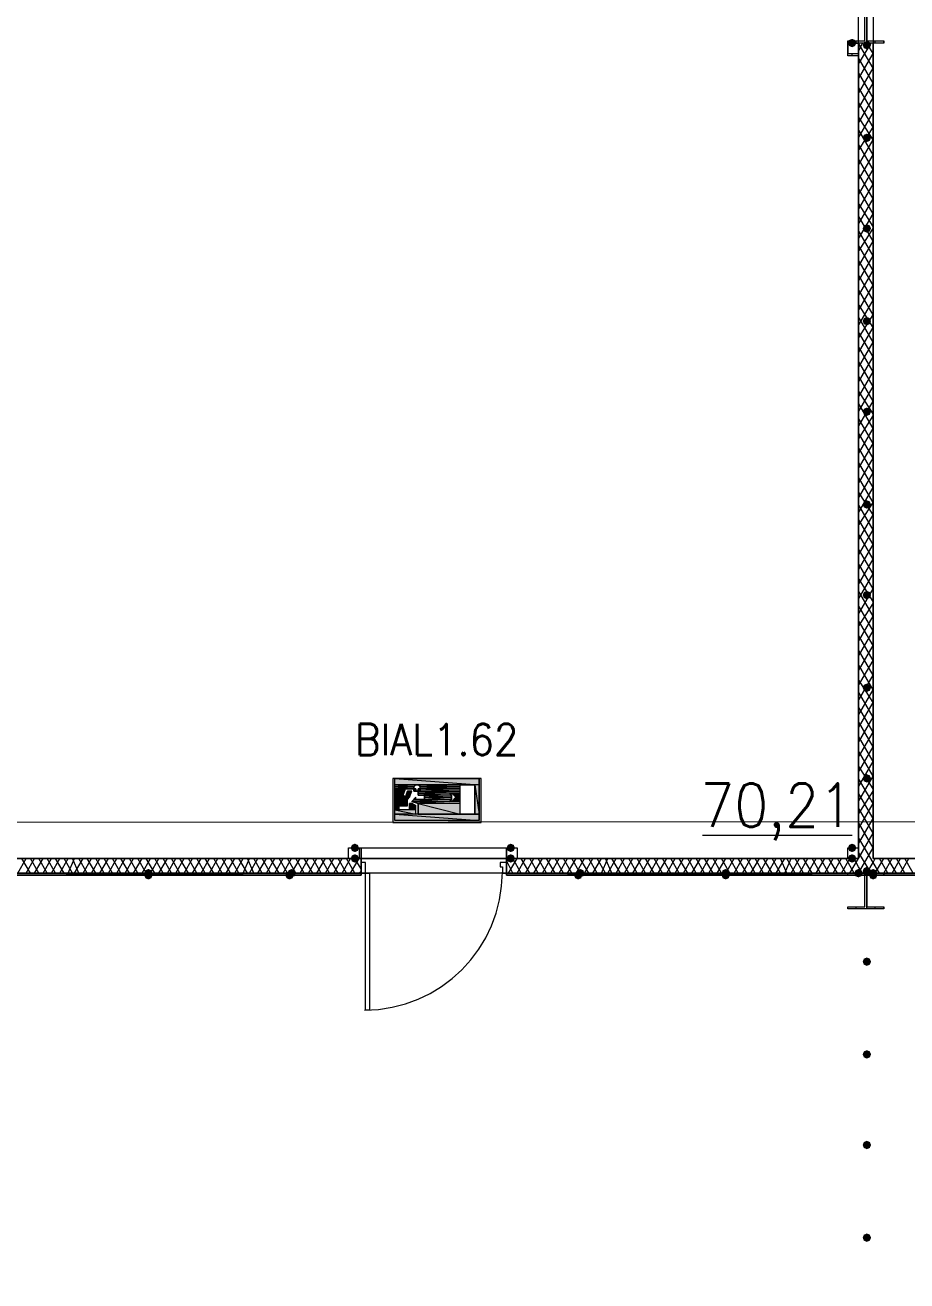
# Model space of a CAD drawing. Header units: millimetres. Extents: x 0 to 420, y 0 to 297.
# Drawn here: x 139.38 to 157.1, y 179.26 to 204.49 of the extents above; entities that cross this region are included whole.
import ezdxf

# ---------------------------------------------------------------- set-up
doc = ezdxf.new("R2010")
doc.units = ezdxf.units.MM
doc.styles.get("Standard").update_dxf_attribs({"font": 'STANDARD'})

msp = doc.modelspace()

# ---------------------------------------------------------------- hatches: boundary and pattern name
for color, points in [(7, [(156.083, 204.131333), (156.058129, 204.071537), (155.998333, 204.046667), (155.938538, 204.071537), (155.913667, 204.131333), (155.938537, 204.191129), (155.998333, 204.216), (156.058129, 204.191129)]), (7, [(156.379333, 204.089), (156.354463, 204.029204), (156.294667, 204.004333), (156.234871, 204.029204), (156.21, 204.089), (156.234871, 204.148796), (156.294667, 204.173667), (156.354462, 204.148796)]), (7, [(156.379333, 202.226333), (156.354463, 202.166537), (156.294667, 202.141667), (156.234871, 202.166537), (156.21, 202.226333), (156.234871, 202.286129), (156.294667, 202.311), (156.354462, 202.286129)]), (7, [(156.379333, 200.406), (156.354463, 200.346204), (156.294667, 200.321333), (156.234871, 200.346204), (156.21, 200.406), (156.234871, 200.465796), (156.294667, 200.490667), (156.354462, 200.465796)]), (7, [(156.379333, 198.543333), (156.354463, 198.483537), (156.294667, 198.458667), (156.234871, 198.483537), (156.21, 198.543333), (156.234871, 198.603129), (156.294667, 198.628), (156.354462, 198.603129)]), (7, [(156.379333, 196.723), (156.354463, 196.663204), (156.294667, 196.638333), (156.234871, 196.663204), (156.21, 196.723), (156.234871, 196.782796), (156.294667, 196.807667), (156.354462, 196.782796)]), (7, [(156.379333, 194.860333), (156.354463, 194.800537), (156.294667, 194.775667), (156.234871, 194.800537), (156.21, 194.860333), (156.234871, 194.920129), (156.294667, 194.945), (156.354462, 194.920129)]), (7, [(156.379333, 193.04), (156.354463, 192.980204), (156.294667, 192.955333), (156.234871, 192.980204), (156.21, 193.04), (156.234871, 193.099796), (156.294667, 193.124667), (156.354462, 193.099796)]), (7, [(156.379333, 191.177333), (156.354463, 191.117537), (156.294667, 191.092667), (156.234871, 191.117537), (156.21, 191.177333), (156.234871, 191.237129), (156.294667, 191.262), (156.354462, 191.237129)]), (7, [(156.379333, 189.357), (156.354463, 189.297204), (156.294667, 189.272333), (156.234871, 189.297204), (156.21, 189.357), (156.234871, 189.416796), (156.294667, 189.441667), (156.354462, 189.416796)]), (82, [(147.193001, 189.187666), (147.193001, 189.145333)]), (82, [(147.277668, 189.102999), (147.235334, 189.102999)]), (82, [(147.320001, 189.145333), (147.277668, 189.145333)]), (82, [(147.277668, 189.102999), (147.320001, 189.102999)]), (82, [(147.108334, 188.848999), (147.150668, 188.848999)]), (7, [(146.092333, 187.96), (146.067462, 187.900204), (146.007667, 187.875333), (145.947871, 187.900204), (145.923, 187.96), (145.947871, 188.019796), (146.007667, 188.044667), (146.067462, 188.019796)]), (7, [(149.225, 187.96), (149.200129, 187.900204), (149.140333, 187.875333), (149.080538, 187.900204), (149.055667, 187.96), (149.080537, 188.019796), (149.140333, 188.044667), (149.200129, 188.019796)]), (7, [(156.083, 187.96), (156.058129, 187.900204), (155.998333, 187.875333), (155.938538, 187.900204), (155.913667, 187.96), (155.938537, 188.019796), (155.998333, 188.044667), (156.058129, 188.019796)]), (7, [(146.092333, 187.748333), (146.067462, 187.688538), (146.007667, 187.663667), (145.947871, 187.688538), (145.923, 187.748333), (145.947871, 187.808129), (146.007667, 187.833), (146.067462, 187.808129)]), (7, [(149.225, 187.748333), (149.200129, 187.688538), (149.140333, 187.663667), (149.080538, 187.688538), (149.055667, 187.748333), (149.080537, 187.808129), (149.140333, 187.833), (149.200129, 187.808129)]), (7, [(156.083, 187.748333), (156.058129, 187.688538), (155.998333, 187.663667), (155.938538, 187.688538), (155.913667, 187.748333), (155.938537, 187.808129), (155.998333, 187.833), (156.058129, 187.808129)]), (254, [(141.943667, 187.452), (141.918796, 187.392204), (141.859, 187.367333), (141.799204, 187.392204), (141.774333, 187.452), (141.799204, 187.511796), (141.859, 187.536667), (141.918796, 187.511796)]), (254, [(141.943667, 187.409667), (141.918796, 187.349871), (141.859, 187.325), (141.799204, 187.349871), (141.774333, 187.409667), (141.799204, 187.469462), (141.859, 187.494333), (141.918796, 187.469463)]), (254, [(144.78, 187.409667), (144.755129, 187.349871), (144.695333, 187.325), (144.635538, 187.349871), (144.610667, 187.409667), (144.635537, 187.469462), (144.695333, 187.494333), (144.755129, 187.469463)]), (254, [(144.822333, 187.452), (144.797462, 187.392204), (144.737667, 187.367333), (144.677871, 187.392204), (144.653, 187.452), (144.677871, 187.511796), (144.737667, 187.536667), (144.797462, 187.511796)]), (254, [(150.579667, 187.409667), (150.554796, 187.349871), (150.495, 187.325), (150.435204, 187.349871), (150.410333, 187.409667), (150.435204, 187.469462), (150.495, 187.494333), (150.554796, 187.469463)]), (254, [(150.622, 187.452), (150.597129, 187.392204), (150.537333, 187.367333), (150.477538, 187.392204), (150.452667, 187.452), (150.477537, 187.511796), (150.537333, 187.536667), (150.597129, 187.511796)]), (254, [(153.543, 187.452), (153.518129, 187.392204), (153.458333, 187.367333), (153.398538, 187.392204), (153.373667, 187.452), (153.398537, 187.511796), (153.458333, 187.536667), (153.518129, 187.511796)]), (254, [(153.543, 187.409667), (153.518129, 187.349871), (153.458333, 187.325), (153.398538, 187.349871), (153.373667, 187.409667), (153.398537, 187.469462), (153.458333, 187.494333), (153.518129, 187.469463)]), (7, [(156.21, 187.452), (156.185129, 187.392204), (156.125333, 187.367333), (156.065538, 187.392204), (156.040667, 187.452), (156.065537, 187.511796), (156.125333, 187.536667), (156.185129, 187.511796)]), (7, [(156.379333, 187.494333), (156.354463, 187.434537), (156.294667, 187.409667), (156.234871, 187.434537), (156.21, 187.494333), (156.234871, 187.554129), (156.294667, 187.579), (156.354462, 187.554129)]), (254, [(156.506333, 187.452), (156.481462, 187.392204), (156.421667, 187.367333), (156.361871, 187.392204), (156.337, 187.452), (156.361871, 187.511796), (156.421667, 187.536667), (156.481462, 187.511796)]), (254, [(156.506333, 187.409667), (156.481462, 187.349871), (156.421667, 187.325), (156.361871, 187.349871), (156.337, 187.409667), (156.361871, 187.469462), (156.421667, 187.494333), (156.481462, 187.469463)]), (7, [(156.379333, 185.674), (156.354463, 185.614204), (156.294667, 185.589333), (156.234871, 185.614204), (156.21, 185.674), (156.234871, 185.733796), (156.294667, 185.758667), (156.354462, 185.733796)]), (7, [(156.379333, 183.811333), (156.354463, 183.751537), (156.294667, 183.726667), (156.234871, 183.751537), (156.21, 183.811333), (156.234871, 183.871129), (156.294667, 183.896), (156.354462, 183.871129)]), (7, [(156.379333, 181.991), (156.354463, 181.931204), (156.294667, 181.906333), (156.234871, 181.931204), (156.21, 181.991), (156.234871, 182.050796), (156.294667, 182.075667), (156.354462, 182.050796)]), (7, [(156.379333, 180.128333), (156.354463, 180.068537), (156.294667, 180.043667), (156.234871, 180.068537), (156.21, 180.128333), (156.234871, 180.188129), (156.294667, 180.213), (156.354462, 180.188129)])]:
    msp.add_hatch(color=color).paths.add_polyline_path(points, flags=0)
h = msp.add_hatch(color=82)
h.paths.add_polyline_path([(148.505334, 189.356999), (146.812001, 189.356999), (148.505334, 189.229999)], flags=0)
h.paths.add_polyline_path([(146.812001, 189.356999), (148.505334, 189.229999), (146.812001, 189.229999)], flags=0)
h = msp.add_hatch(color=82)
h.paths.add_polyline_path([(146.812001, 189.229999), (148.124334, 189.229999)], flags=0)
h.paths.add_polyline_path([(148.124334, 189.229999), (146.812001, 189.229999)], flags=0)
h = msp.add_hatch(color=82)
h.paths.add_polyline_path([(147.235334, 189.229999), (146.812001, 189.229999)], flags=0)
h.paths.add_polyline_path([(146.812001, 189.229999), (147.235334, 189.229999)], flags=0)
h.paths.add_polyline_path([(147.235334, 189.229999), (146.812001, 189.229999)], flags=0)
h.paths.add_polyline_path([(147.235334, 189.229999), (146.812001, 189.229999), (147.277668, 189.229999)], flags=0)
h = msp.add_hatch(color=82)
h.paths.add_polyline_path([(147.235334, 189.229999), (146.812001, 189.229999), (147.193001, 189.187666)], flags=0)
h.paths.add_polyline_path([(146.812001, 189.229999), (147.193001, 189.187666), (146.812001, 189.187666)], flags=0)
h = msp.add_hatch(color=82)
h.paths.add_polyline_path([(147.277668, 189.229999), (148.124334, 189.229999)], flags=0)
h.paths.add_polyline_path([(148.124334, 189.229999), (147.277668, 189.229999)], flags=0)
h = msp.add_hatch(color=82)
h.paths.add_polyline_path([(147.277668, 189.229999), (148.124334, 189.229999)], flags=0)
h.paths.add_polyline_path([(148.124334, 189.229999), (147.277668, 189.229999)], flags=0)
h.paths.add_polyline_path([(148.124334, 189.229999), (147.277668, 189.229999)], flags=0)
h.paths.add_polyline_path([(147.277668, 189.229999), (148.124334, 189.229999)], flags=0)
h = msp.add_hatch(color=82)
h.paths.add_polyline_path([(148.124334, 189.229999), (147.320001, 189.229999), (148.124334, 189.187666)], flags=0)
h.paths.add_polyline_path([(147.320001, 189.229999), (148.124334, 189.187666), (147.320001, 189.187666)], flags=0)
h = msp.add_hatch(color=82)
h.paths.add_polyline_path([(148.505334, 189.229999), (148.420668, 189.229999), (148.505334, 188.637333)], flags=0)
h.paths.add_polyline_path([(148.420668, 189.229999), (148.505334, 188.637333), (148.420668, 188.637333)], flags=0)
h = msp.add_hatch(color=82)
h.paths.add_polyline_path([(146.812001, 189.187666), (147.193001, 189.187666)], flags=0)
h.paths.add_polyline_path([(147.193001, 189.187666), (146.812001, 189.187666)], flags=0)
h = msp.add_hatch(color=82)
h.paths.add_polyline_path([(146.812001, 189.187666), (147.193001, 189.187666)], flags=0)
h.paths.add_polyline_path([(147.193001, 189.187666), (146.812001, 189.187666)], flags=0)
h = msp.add_hatch(color=82)
h.paths.add_polyline_path([(147.193001, 189.187666), (146.812001, 189.187666), (147.193001, 189.145333)], flags=0)
h.paths.add_polyline_path([(146.812001, 189.187666), (147.193001, 189.145333), (146.812001, 189.145333)], flags=0)
h = msp.add_hatch(color=82)
h.paths.add_polyline_path([(146.812001, 189.145333), (147.193001, 189.145333)], flags=0)
h.paths.add_polyline_path([(147.193001, 189.145333), (146.812001, 189.145333)], flags=0)
h = msp.add_hatch(color=82)
h.paths.add_polyline_path([(147.023668, 189.145333), (146.812001, 189.145333), (146.981334, 189.018333)], flags=0)
h.paths.add_polyline_path([(146.812001, 189.145333), (146.981334, 189.018333), (146.812001, 189.018333)], flags=0)
h = msp.add_hatch(color=82)
h.paths.add_polyline_path([(146.981334, 189.018333), (146.812001, 189.018333), (147.023668, 188.975999)], flags=0)
h.paths.add_polyline_path([(146.812001, 189.018333), (147.023668, 188.975999), (146.812001, 188.975999)], flags=0)
h = msp.add_hatch(color=82)
h.paths.add_polyline_path([(147.150668, 189.102999), (147.066001, 189.102999), (147.108334, 188.975999)], flags=0)
h.paths.add_polyline_path([(147.066001, 189.102999), (147.108334, 188.975999), (147.023668, 188.975999)], flags=0)
h = msp.add_hatch(color=82)
h.paths.add_polyline_path([(147.193001, 189.145333), (147.235334, 189.145333)], flags=0)
h.paths.add_polyline_path([(147.235334, 189.145333), (147.193001, 189.145333)], flags=0)
h = msp.add_hatch(color=82)
h.paths.add_polyline_path([(147.193001, 189.145333), (147.193001, 189.102999)], flags=0)
h.paths.add_polyline_path([(147.193001, 189.102999), (147.193001, 189.145333)], flags=0)
h = msp.add_hatch(color=82)
h.paths.add_polyline_path([(147.235334, 189.102999), (147.193001, 189.102999)], flags=0)
h.paths.add_polyline_path([(147.193001, 189.102999), (147.235334, 189.102999)], flags=0)
h.paths.add_polyline_path([(147.235334, 189.102999), (147.193001, 189.145333)], flags=0)
h.paths.add_polyline_path([(147.235334, 189.102999), (147.193001, 189.145333), (147.235334, 189.145333)], flags=0)
h = msp.add_hatch(color=82)
h.paths.add_polyline_path([(147.193001, 189.102999), (147.235334, 189.102999)], flags=0)
h.paths.add_polyline_path([(147.235334, 189.102999), (147.193001, 189.102999)], flags=0)
h = msp.add_hatch(color=82)
h.paths.add_polyline_path([(147.193001, 189.102999), (147.235334, 189.102999)], flags=0)
h.paths.add_polyline_path([(147.235334, 189.102999), (147.193001, 189.102999)], flags=0)
h = msp.add_hatch(color=82)
h.paths.add_polyline_path([(147.193001, 189.102999), (147.235334, 189.102999)], flags=0)
h.paths.add_polyline_path([(147.235334, 189.102999), (147.193001, 189.102999)], flags=0)
h.paths.add_polyline_path([(147.235334, 189.102999), (147.193001, 189.102999), (148.124334, 189.102999)], flags=0)
h.paths.add_polyline_path([(147.193001, 189.102999), (148.124334, 189.102999)], flags=0)
h = msp.add_hatch(color=82)
h.paths.add_polyline_path([(147.320001, 189.145333), (147.277668, 189.145333), (147.320001, 189.102999)], flags=0)
h.paths.add_polyline_path([(147.277668, 189.145333), (147.320001, 189.102999), (147.277668, 189.102999)], flags=0)
h = msp.add_hatch(color=82)
h.paths.add_polyline_path([(147.277668, 189.102999), (147.320001, 189.102999)], flags=0)
h.paths.add_polyline_path([(147.320001, 189.102999), (147.277668, 189.102999)], flags=0)
h = msp.add_hatch(color=82)
h.paths.add_polyline_path([(148.124334, 189.102999), (147.320001, 189.102999)], flags=0)
h.paths.add_polyline_path([(147.320001, 189.102999), (148.124334, 189.102999), (147.277668, 189.102999)], flags=0)
h = msp.add_hatch(color=82)
h.paths.add_polyline_path([(147.277668, 189.102999), (148.124334, 189.102999)], flags=0)
h.paths.add_polyline_path([(148.124334, 189.102999), (147.277668, 189.102999)], flags=0)
h = msp.add_hatch(color=82)
h.paths.add_polyline_path([(147.277668, 189.102999), (148.124334, 189.102999)], flags=0)
h.paths.add_polyline_path([(148.124334, 189.102999), (147.277668, 189.102999)], flags=0)
h = msp.add_hatch(color=82)
h.paths.add_polyline_path([(148.124334, 189.102999), (147.277668, 189.102999), (148.124334, 189.060666)], flags=0)
h.paths.add_polyline_path([(147.277668, 189.102999), (148.124334, 189.060666), (147.277668, 189.060666)], flags=0)
h = msp.add_hatch(color=82)
h.paths.add_polyline_path([(147.912668, 189.060666), (147.277668, 189.060666), (147.955001, 189.018333)], flags=0)
h.paths.add_polyline_path([(147.277668, 189.060666), (147.955001, 189.018333), (147.277668, 189.018333)], flags=0)
h = msp.add_hatch(color=82)
h.paths.add_polyline_path([(147.320001, 189.187666), (148.124334, 189.187666)], flags=0)
h.paths.add_polyline_path([(148.124334, 189.187666), (147.320001, 189.187666)], flags=0)
h = msp.add_hatch(color=82)
h.paths.add_polyline_path([(147.320001, 189.187666), (148.124334, 189.187666)], flags=0)
h.paths.add_polyline_path([(148.124334, 189.187666), (147.320001, 189.187666)], flags=0)
h = msp.add_hatch(color=82)
h.paths.add_polyline_path([(147.320001, 189.187666), (148.124334, 189.187666)], flags=0)
h.paths.add_polyline_path([(148.124334, 189.187666), (147.320001, 189.187666)], flags=0)
h = msp.add_hatch(color=82)
h.paths.add_polyline_path([(148.124334, 189.187666), (147.320001, 189.187666), (148.124334, 189.145333)], flags=0)
h.paths.add_polyline_path([(147.320001, 189.187666), (148.124334, 189.145333), (147.320001, 189.145333)], flags=0)
h = msp.add_hatch(color=82)
h.paths.add_polyline_path([(147.320001, 189.145333), (148.124334, 189.145333)], flags=0)
h.paths.add_polyline_path([(148.124334, 189.145333), (147.320001, 189.145333)], flags=0)
h = msp.add_hatch(color=82)
h.paths.add_polyline_path([(147.320001, 189.145333), (148.124334, 189.145333)], flags=0)
h.paths.add_polyline_path([(148.124334, 189.145333), (147.320001, 189.145333)], flags=0)
h = msp.add_hatch(color=82)
h.paths.add_polyline_path([(147.320001, 189.145333), (148.124334, 189.145333)], flags=0)
h.paths.add_polyline_path([(148.124334, 189.145333), (147.320001, 189.145333)], flags=0)
h = msp.add_hatch(color=82)
h.paths.add_polyline_path([(147.320001, 189.145333), (148.124334, 189.145333)], flags=0)
h.paths.add_polyline_path([(148.124334, 189.145333), (147.320001, 189.145333)], flags=0)
h = msp.add_hatch(color=82)
h.paths.add_polyline_path([(147.320001, 189.145333), (148.124334, 189.145333)], flags=0)
h.paths.add_polyline_path([(148.124334, 189.145333), (147.320001, 189.145333)], flags=0)
h = msp.add_hatch(color=82)
h.paths.add_polyline_path([(148.124334, 189.145333), (147.320001, 189.145333), (148.124334, 189.102999)], flags=0)
h.paths.add_polyline_path([(147.320001, 189.145333), (148.124334, 189.102999), (147.320001, 189.102999)], flags=0)
h = msp.add_hatch(color=82)
h.paths.add_polyline_path([(147.320001, 189.102999), (148.124334, 189.102999)], flags=0)
h.paths.add_polyline_path([(148.124334, 189.102999), (147.320001, 189.102999)], flags=0)
h = msp.add_hatch(color=82)
h.paths.add_polyline_path([(147.955001, 189.018333), (147.404668, 189.018333), (147.955001, 188.975999)], flags=0)
h.paths.add_polyline_path([(147.404668, 189.018333), (147.955001, 188.975999), (147.404668, 188.975999)], flags=0)
h = msp.add_hatch(color=82)
h.paths.add_polyline_path([(148.124334, 189.060666), (147.955001, 189.060666), (148.124334, 188.975999)], flags=0)
h.paths.add_polyline_path([(147.955001, 189.060666), (148.124334, 188.975999), (148.039668, 188.975999)], flags=0)
h = msp.add_hatch(color=82)
h.paths.add_polyline_path([(147.108334, 188.975999), (146.812001, 188.975999), (147.066001, 188.933666)], flags=0)
h.paths.add_polyline_path([(146.812001, 188.975999), (147.066001, 188.933666), (146.812001, 188.933666)], flags=0)
h = msp.add_hatch(color=82)
h.paths.add_polyline_path([(147.066001, 188.933666), (146.812001, 188.933666), (147.066001, 188.806666)], flags=0)
h.paths.add_polyline_path([(146.812001, 188.933666), (147.066001, 188.806666), (146.812001, 188.806666)], flags=0)
h = msp.add_hatch(color=82)
h.paths.add_polyline_path([(146.896668, 188.806666), (146.812001, 188.806666), (146.896668, 188.721999)], flags=0)
h.paths.add_polyline_path([(146.812001, 188.806666), (146.896668, 188.721999), (146.812001, 188.721999)], flags=0)
h = msp.add_hatch(color=82)
h.paths.add_polyline_path([(147.150668, 188.848999), (147.108334, 188.848999), (147.235334, 188.806666)], flags=0)
h.paths.add_polyline_path([(147.108334, 188.848999), (147.235334, 188.806666), (147.108334, 188.806666)], flags=0)
h = msp.add_hatch(color=82)
h.paths.add_polyline_path([(147.235334, 188.806666), (147.108334, 188.806666), (147.235334, 188.721999)], flags=0)
h.paths.add_polyline_path([(147.108334, 188.806666), (147.235334, 188.721999), (147.108334, 188.721999)], flags=0)
h = msp.add_hatch(color=82)
h.paths.add_polyline_path([(147.955001, 188.933666), (147.193001, 188.933666), (147.912668, 188.891333)], flags=0)
h.paths.add_polyline_path([(147.193001, 188.933666), (147.912668, 188.891333), (147.150668, 188.891333)], flags=0)
h = msp.add_hatch(color=82)
h.paths.add_polyline_path([(148.124334, 188.891333), (147.150668, 188.891333), (148.124334, 188.848999)], flags=0)
h.paths.add_polyline_path([(147.150668, 188.891333), (148.124334, 188.848999), (147.277668, 188.848999)], flags=0)
h = msp.add_hatch(color=82)
h.paths.add_polyline_path([(148.124334, 188.848999), (147.277668, 188.848999), (148.124334, 188.637333)], flags=0)
h.paths.add_polyline_path([(147.277668, 188.848999), (148.124334, 188.637333), (147.277668, 188.637333)], flags=0)
h = msp.add_hatch(color=82)
h.paths.add_polyline_path([(147.404668, 188.975999), (147.447001, 188.975999)], flags=0)
h.paths.add_polyline_path([(147.447001, 188.975999), (147.404668, 188.975999)], flags=0)
h = msp.add_hatch(color=82)
h.paths.add_polyline_path([(147.955001, 188.975999), (147.404668, 188.975999), (147.955001, 188.933666)], flags=0)
h.paths.add_polyline_path([(147.404668, 188.975999), (147.955001, 188.933666), (147.404668, 188.933666)], flags=0)
h = msp.add_hatch(color=82)
h.paths.add_polyline_path([(148.124334, 188.975999), (148.039668, 188.975999), (148.124334, 188.891333)], flags=0)
h.paths.add_polyline_path([(148.039668, 188.975999), (148.124334, 188.891333), (147.955001, 188.891333)], flags=0)
h = msp.add_hatch(color=82)
h.paths.add_polyline_path([(147.235334, 188.721999), (146.812001, 188.721999), (147.235334, 188.637333)], flags=0)
h.paths.add_polyline_path([(146.812001, 188.721999), (147.235334, 188.637333), (146.812001, 188.637333)], flags=0)
h = msp.add_hatch(color=82)
h.paths.add_polyline_path([(148.505334, 188.637333), (146.812001, 188.637333), (148.505334, 188.510333)], flags=0)
h.paths.add_polyline_path([(146.812001, 188.637333), (148.505334, 188.510333), (146.812001, 188.510333)], flags=0)
h = msp.add_hatch(color=82)
h.paths.add_polyline_path([(147.277668, 188.637333), (148.505334, 188.637333)], flags=0)
h.paths.add_polyline_path([(148.505334, 188.637333), (147.277668, 188.637333)], flags=0)
h = msp.add_hatch(color=7)
h.paths.add_polyline_path([(146.134667, 187.452), (139.022667, 187.452), (146.134667, 187.409667)], flags=0)
h.paths.add_polyline_path([(139.022667, 187.452), (146.134667, 187.409667), (139.022667, 187.409667)], flags=0)
h = msp.add_hatch(color=7)
h.paths.add_polyline_path([(156.421667, 187.452), (149.055667, 187.452), (156.421667, 187.409667)], flags=0)
h.paths.add_polyline_path([(149.055667, 187.452), (156.421667, 187.409667), (149.055667, 187.409667)], flags=0)
h = msp.add_hatch(color=7)
h.paths.add_polyline_path([(163.491333, 187.452), (156.421667, 187.452), (163.491333, 187.409667)], flags=0)
h.paths.add_polyline_path([(156.421667, 187.452), (163.491333, 187.409667), (156.421667, 187.409667)], flags=0)

# ---------------------------------------------------------------- linework, layer by layer
at = {"color": 43, "lineweight": 0}
for points in [[(156.125333, 187.748333), (156.125333, 222.25), (139.022667, 222.25), (139.022667, 187.748333)], [(156.421667, 222.25), (156.421667, 187.748333), (173.524333, 187.748333), (173.524333, 222.25)]]:
    msp.add_lwpolyline(points, close=True, dxfattribs=at)
at = {"color": 7, "lineweight": 0}
for points in [[(156.633333, 204.131333), (155.913667, 204.131333), (155.913667, 204.173667), (156.252333, 204.173667), (156.252333, 204.808667), (155.913667, 204.808667), (155.913667, 204.851), (156.633333, 204.851), (156.633333, 204.808667), (156.294667, 204.808667), (156.294667, 204.173667), (156.633333, 204.173667)], [(156.125333, 203.877333), (155.913667, 203.877333), (155.913667, 204.131333), (156.125333, 204.131333)], [(156.125333, 203.919667), (156.125333, 204.131333), (155.913667, 204.131333), (155.913667, 203.919667)], [(145.880667, 187.96), (146.092333, 187.96), (146.092333, 187.748333), (145.880667, 187.748333), (145.880667, 187.96), (146.134667, 187.96), (146.134667, 187.748333), (145.880667, 187.748333)], [(149.055667, 187.96), (149.267333, 187.96), (149.267333, 187.748333), (149.055667, 187.748333), (149.055667, 187.96), (149.267333, 187.96), (149.267333, 187.748333), (149.055667, 187.748333)], [(156.125333, 187.748333), (155.913667, 187.748333), (155.913667, 187.96), (156.125333, 187.96), (156.125333, 187.748333), (155.913667, 187.748333), (155.913667, 187.96), (156.125333, 187.96)], [(146.134667, 187.663667), (146.134667, 187.452), (146.219333, 187.452), (146.219333, 187.579), (146.219333, 187.663667)], [(148.928667, 187.663667), (148.928667, 187.579), (148.971, 187.579), (148.971, 187.452), (149.055667, 187.452), (149.055667, 187.663667)], [(146.134667, 187.452), (139.022667, 187.452), (146.134667, 187.409667)], [(139.022667, 187.452), (146.134667, 187.409667), (139.022667, 187.409667)], [(146.134667, 187.452), (146.134667, 187.409667), (139.022667, 187.409667), (139.022667, 187.452), (146.134667, 187.452), (139.022667, 187.452), (139.022667, 187.409667), (146.134667, 187.409667)], [(146.219333, 184.700333), (146.219333, 187.452), (146.304, 187.452), (146.304, 184.700333)], [(156.421667, 187.452), (149.055667, 187.452), (156.421667, 187.409667)], [(149.055667, 187.452), (156.421667, 187.409667), (149.055667, 187.409667)], [(149.055667, 187.409667), (156.421667, 187.409667), (156.421667, 187.452), (149.055667, 187.452)], [(149.055667, 187.409667), (156.421667, 187.409667), (156.421667, 187.452), (149.055667, 187.452)], [(156.633333, 186.732333), (155.913667, 186.732333), (155.913667, 186.774667), (156.252333, 186.774667), (156.252333, 187.409667), (155.913667, 187.409667), (155.913667, 187.452), (156.633333, 187.452), (156.633333, 187.409667), (156.294667, 187.409667), (156.294667, 186.774667), (156.633333, 186.774667)], [(163.491333, 187.452), (156.421667, 187.452), (163.491333, 187.409667)], [(156.421667, 187.452), (163.491333, 187.409667), (156.421667, 187.409667)], [(163.491333, 187.452), (163.491333, 187.409667), (156.421667, 187.409667), (156.421667, 187.452), (163.491333, 187.452), (156.421667, 187.452), (156.421667, 187.409667), (163.491333, 187.409667)]]:
    msp.add_lwpolyline(points, close=True, dxfattribs=at)
for points in [[(156.294667, 204.131333), (156.294667, 204.851)], [(155.913667, 204.131333), (155.913667, 204.173667)], [(156.083, 204.131333), (156.083, 204.173667)], [(156.125333, 203.962), (156.21, 204.131333)], [(156.125333, 203.708), (156.379333, 204.131333)], [(156.421667, 203.623333), (156.125333, 204.131333)], [(156.421667, 187.748333), (156.421667, 204.131333), (156.125333, 204.131333), (156.125333, 187.748333)], [(156.421667, 203.919667), (156.294667, 204.131333)], [(156.464, 204.131333), (156.464, 204.173667)], [(156.633333, 204.131333), (156.633333, 204.173667)], [(155.998333, 203.877333), (155.998333, 203.919667)], [(156.125333, 203.411667), (156.421667, 203.919667)], [(156.421667, 203.327), (156.125333, 203.835)], [(156.125333, 203.115333), (156.421667, 203.623333)], [(156.421667, 203.030667), (156.125333, 203.538667)], [(156.125333, 202.819), (156.421667, 203.327)], [(156.421667, 202.734333), (156.125333, 203.242333)], [(156.125333, 202.522667), (156.421667, 203.030667)], [(156.421667, 202.438), (156.125333, 202.946)], [(156.125333, 202.226333), (156.421667, 202.734333)], [(156.421667, 202.184), (156.125333, 202.649667)], [(156.125333, 201.972333), (156.421667, 202.438)], [(156.421667, 201.887667), (156.125333, 202.395667)], [(156.125333, 201.676), (156.421667, 202.184)], [(156.421667, 201.591333), (156.125333, 202.099333)], [(156.125333, 201.379667), (156.421667, 201.887667)], [(156.421667, 201.295), (156.125333, 201.803)], [(156.125333, 201.083333), (156.421667, 201.591333)], [(156.421667, 200.998667), (156.125333, 201.506667)], [(156.125333, 200.787), (156.421667, 201.295)], [(156.421667, 200.702333), (156.125333, 201.210333)], [(156.125333, 200.490667), (156.421667, 200.998667)], [(156.421667, 200.448333), (156.125333, 200.914)], [(156.125333, 200.194333), (156.421667, 200.702333)], [(156.421667, 200.152), (156.125333, 200.66)], [(156.125333, 199.940333), (156.421667, 200.406)], [(156.421667, 199.855667), (156.125333, 200.363667)], [(156.125333, 199.644), (156.421667, 200.152)], [(156.421667, 199.559333), (156.125333, 200.067333)], [(156.125333, 199.347667), (156.421667, 199.855667)], [(156.421667, 199.263), (156.125333, 199.771)], [(156.125333, 199.051333), (156.421667, 199.559333)], [(156.421667, 198.966667), (156.125333, 199.474667)], [(156.125333, 198.755), (156.421667, 199.263)], [(156.421667, 198.670333), (156.125333, 199.178333)], [(156.125333, 198.458667), (156.421667, 198.966667)], [(156.421667, 198.416333), (156.125333, 198.882)], [(156.125333, 198.204667), (156.421667, 198.670333)], [(156.421667, 198.12), (156.125333, 198.628)], [(156.125333, 197.908333), (156.421667, 198.416333)], [(156.421667, 197.823667), (156.125333, 198.331667)], [(156.125333, 197.612), (156.421667, 198.12)], [(156.421667, 197.527333), (156.125333, 198.035333)], [(156.125333, 197.315667), (156.421667, 197.823667)], [(156.421667, 197.231), (156.125333, 197.739)], [(156.125333, 197.019333), (156.421667, 197.527333)], [(156.421667, 196.934667), (156.125333, 197.442667)], [(156.125333, 196.723), (156.421667, 197.231)], [(156.421667, 196.680667), (156.125333, 197.146333)], [(156.125333, 196.426667), (156.421667, 196.934667)], [(156.421667, 196.384333), (156.125333, 196.892333)], [(156.125333, 196.172667), (156.421667, 196.638333)], [(156.421667, 196.088), (156.125333, 196.596)], [(156.125333, 195.876333), (156.421667, 196.384333)], [(156.421667, 195.791667), (156.125333, 196.299667)], [(156.125333, 195.58), (156.421667, 196.088)], [(156.421667, 195.495333), (156.125333, 196.003333)], [(156.125333, 195.283667), (156.421667, 195.791667)], [(156.421667, 195.199), (156.125333, 195.707)], [(156.125333, 194.987333), (156.421667, 195.495333)], [(156.421667, 194.902667), (156.125333, 195.410667)], [(156.125333, 194.691), (156.421667, 195.199)], [(156.421667, 194.648667), (156.125333, 195.114333)], [(156.125333, 194.437), (156.421667, 194.902667)], [(156.421667, 194.352333), (156.125333, 194.860333)], [(156.125333, 194.140667), (156.421667, 194.648667)], [(156.421667, 194.056), (156.125333, 194.564)], [(156.125333, 193.844333), (156.421667, 194.352333)], [(156.421667, 193.759667), (156.125333, 194.267667)], [(156.125333, 193.548), (156.421667, 194.056)], [(156.421667, 193.463333), (156.125333, 193.971333)], [(156.125333, 193.251667), (156.421667, 193.759667)], [(156.421667, 193.167), (156.125333, 193.675)], [(156.125333, 192.955333), (156.421667, 193.463333)], [(156.421667, 192.913), (156.125333, 193.378667)], [(156.125333, 192.659), (156.421667, 193.167)], [(156.421667, 192.616667), (156.125333, 193.124667)], [(156.125333, 192.405), (156.421667, 192.870667)], [(156.421667, 192.320333), (156.125333, 192.828333)], [(156.125333, 192.108667), (156.421667, 192.616667)], [(156.421667, 192.024), (156.125333, 192.532)], [(156.125333, 191.812333), (156.421667, 192.320333)], [(156.421667, 191.727667), (156.125333, 192.235667)], [(156.125333, 191.516), (156.421667, 192.024)], [(156.421667, 191.431333), (156.125333, 191.939333)], [(156.125333, 191.219667), (156.421667, 191.727667)], [(156.421667, 191.135), (156.125333, 191.643)], [(156.125333, 190.923333), (156.421667, 191.431333)], [(156.421667, 190.881), (156.125333, 191.346667)], [(156.125333, 190.627), (156.421667, 191.135)], [(156.421667, 190.584667), (156.125333, 191.092667)], [(156.125333, 190.373), (156.421667, 190.881)], [(156.421667, 190.288333), (156.125333, 190.796333)], [(156.125333, 190.076667), (156.421667, 190.584667)], [(156.421667, 189.992), (156.125333, 190.5)], [(156.125333, 189.780333), (156.421667, 190.288333)], [(156.421667, 189.695667), (156.125333, 190.203667)], [(156.125333, 189.484), (156.421667, 189.992)], [(156.421667, 189.399333), (156.125333, 189.907333)], [(156.125333, 189.187667), (156.421667, 189.695667)], [(156.421667, 189.145333), (156.125333, 189.611)], [(156.125333, 188.891333), (156.421667, 189.399333)], [(156.421667, 188.849), (156.125333, 189.357)], [(156.125333, 188.637333), (156.421667, 189.103)], [(156.421667, 188.552667), (156.125333, 189.060667)], [(156.125333, 188.341), (156.421667, 188.849)], [(156.421667, 188.256333), (156.125333, 188.764333)], [(156.125333, 188.044667), (156.421667, 188.552667)], [(156.421667, 187.96), (156.125333, 188.468)], [(156.125333, 187.748333), (156.421667, 188.256333)], [(152.992667, 188.214), (155.998333, 188.214)], [(156.421667, 187.663667), (156.125333, 188.171667)], [(146.134667, 187.748333), (139.022667, 187.748333)], [(139.234333, 187.452), (139.403667, 187.748333)], [(139.488333, 187.452), (139.319, 187.748333)], [(139.403667, 187.452), (139.573, 187.748333)], [(139.657667, 187.452), (139.488333, 187.748333)], [(139.573, 187.452), (139.742333, 187.748333)], [(139.827, 187.452), (139.657667, 187.748333)], [(139.742333, 187.452), (139.911667, 187.748333)], [(139.996333, 187.452), (139.827, 187.748333)], [(139.911667, 187.452), (140.081, 187.748333)], [(140.165667, 187.452), (139.996333, 187.748333)], [(140.081, 187.452), (140.250333, 187.748333)], [(140.335, 187.452), (140.165667, 187.748333)], [(140.250333, 187.452), (140.377333, 187.748333)], [(140.462, 187.452), (140.335, 187.748333)], [(140.377333, 187.452), (140.546667, 187.748333)], [(140.631333, 187.452), (140.462, 187.748333)], [(140.546667, 187.452), (140.716, 187.748333)], [(140.800667, 187.452), (140.631333, 187.748333)], [(140.716, 187.452), (140.885333, 187.748333)], [(140.97, 187.452), (140.800667, 187.748333)], [(140.885333, 187.452), (141.054667, 187.748333)], [(141.139333, 187.452), (140.97, 187.748333)], [(141.054667, 187.452), (141.224, 187.748333)], [(141.308667, 187.452), (141.139333, 187.748333)], [(141.224, 187.452), (141.393333, 187.748333)], [(141.478, 187.452), (141.308667, 187.748333)], [(141.393333, 187.452), (141.562667, 187.748333)], [(141.647333, 187.452), (141.478, 187.748333)], [(141.562667, 187.452), (141.732, 187.748333)], [(141.816667, 187.452), (141.647333, 187.748333)], [(141.732, 187.452), (141.901333, 187.748333)], [(141.986, 187.452), (141.816667, 187.748333)], [(141.901333, 187.452), (142.070667, 187.748333)], [(142.155333, 187.452), (141.986, 187.748333)], [(142.070667, 187.452), (142.24, 187.748333)], [(142.324667, 187.452), (142.155333, 187.748333)], [(142.24, 187.452), (142.409333, 187.748333)], [(142.494, 187.452), (142.324667, 187.748333)], [(142.409333, 187.452), (142.578667, 187.748333)], [(142.663333, 187.452), (142.494, 187.748333)], [(142.578667, 187.452), (142.748, 187.748333)], [(142.832667, 187.452), (142.663333, 187.748333)], [(142.748, 187.452), (142.917333, 187.748333)], [(143.002, 187.452), (142.832667, 187.748333)], [(142.917333, 187.452), (143.086667, 187.748333)], [(143.171333, 187.452), (143.002, 187.748333)], [(143.086667, 187.452), (143.256, 187.748333)], [(143.340667, 187.452), (143.171333, 187.748333)], [(143.256, 187.452), (143.425333, 187.748333)], [(143.51, 187.452), (143.340667, 187.748333)], [(143.425333, 187.452), (143.594667, 187.748333)], [(143.679333, 187.452), (143.51, 187.748333)], [(143.594667, 187.452), (143.764, 187.748333)], [(143.848667, 187.452), (143.679333, 187.748333)], [(143.764, 187.452), (143.891, 187.748333)], [(143.975667, 187.452), (143.848667, 187.748333)], [(143.891, 187.452), (144.060333, 187.748333)], [(144.145, 187.452), (143.975667, 187.748333)], [(144.060333, 187.452), (144.229667, 187.748333)], [(144.314333, 187.452), (144.145, 187.748333)], [(144.229667, 187.452), (144.399, 187.748333)], [(144.483667, 187.452), (144.314333, 187.748333)], [(144.399, 187.452), (144.568333, 187.748333)], [(144.653, 187.452), (144.483667, 187.748333)], [(144.568333, 187.452), (144.737667, 187.748333)], [(144.822333, 187.452), (144.653, 187.748333)], [(144.737667, 187.452), (144.907, 187.748333)], [(144.991667, 187.452), (144.822333, 187.748333)], [(144.907, 187.452), (145.076333, 187.748333)], [(145.161, 187.452), (144.991667, 187.748333)], [(145.076333, 187.452), (145.245667, 187.748333)], [(145.330333, 187.452), (145.161, 187.748333)], [(145.245667, 187.452), (145.415, 187.748333)], [(145.499667, 187.452), (145.330333, 187.748333)], [(145.415, 187.452), (145.584333, 187.748333)], [(145.669, 187.452), (145.499667, 187.748333)], [(145.584333, 187.452), (145.753667, 187.748333)], [(145.838333, 187.452), (145.669, 187.748333)], [(145.753667, 187.452), (145.923, 187.748333)], [(146.007667, 187.452), (145.838333, 187.748333)], [(145.923, 187.452), (146.092333, 187.748333)], [(146.134667, 187.536667), (146.007667, 187.748333)], [(146.134667, 187.875333), (146.134667, 187.96), (147.574, 187.96)], [(147.574, 187.748333), (146.134667, 187.748333), (146.134667, 187.875333)], [(146.134667, 187.452), (146.134667, 187.663667), (146.134667, 187.748333)], [(146.134667, 187.748333), (146.134667, 187.663667), (146.134667, 187.452), (146.134667, 187.663667)], [(147.574, 187.96), (149.055667, 187.96), (149.055667, 187.875333)], [(149.055667, 187.875333), (149.055667, 187.748333), (147.574, 187.748333)], [(149.055667, 187.663667), (149.098, 187.748333)], [(149.055667, 187.452), (149.055667, 187.663667), (149.055667, 187.748333)], [(149.055667, 187.748333), (149.055667, 187.663667), (149.055667, 187.452), (149.055667, 187.663667)], [(156.125333, 187.748333), (149.055667, 187.748333)], [(149.098, 187.452), (149.267333, 187.748333)], [(149.352, 187.452), (149.182667, 187.748333)], [(149.267333, 187.452), (149.436667, 187.748333)], [(149.521333, 187.452), (149.352, 187.748333)], [(149.436667, 187.452), (149.606, 187.748333)], [(149.690667, 187.452), (149.521333, 187.748333)], [(149.606, 187.452), (149.775333, 187.748333)], [(149.86, 187.452), (149.690667, 187.748333)], [(149.775333, 187.452), (149.944667, 187.748333)], [(150.029333, 187.452), (149.86, 187.748333)], [(149.944667, 187.452), (150.114, 187.748333)], [(150.198667, 187.452), (150.029333, 187.748333)], [(150.114, 187.452), (150.283333, 187.748333)], [(150.368, 187.452), (150.198667, 187.748333)], [(150.283333, 187.452), (150.452667, 187.748333)], [(150.537333, 187.452), (150.368, 187.748333)], [(150.452667, 187.452), (150.622, 187.748333)], [(150.706667, 187.452), (150.537333, 187.748333)], [(150.622, 187.452), (150.791333, 187.748333)], [(150.876, 187.452), (150.706667, 187.748333)], [(150.791333, 187.452), (150.960667, 187.748333)], [(151.045333, 187.452), (150.876, 187.748333)], [(150.960667, 187.452), (151.087667, 187.748333)], [(151.172333, 187.452), (151.045333, 187.748333)], [(151.087667, 187.452), (151.257, 187.748333)], [(151.341667, 187.452), (151.172333, 187.748333)], [(151.257, 187.452), (151.426333, 187.748333)], [(151.511, 187.452), (151.341667, 187.748333)], [(151.426333, 187.452), (151.595667, 187.748333)], [(151.680333, 187.452), (151.511, 187.748333)], [(151.595667, 187.452), (151.765, 187.748333)], [(151.849667, 187.452), (151.680333, 187.748333)], [(151.765, 187.452), (151.934333, 187.748333)], [(152.019, 187.452), (151.849667, 187.748333)], [(151.934333, 187.452), (152.103667, 187.748333)], [(152.188333, 187.452), (152.019, 187.748333)], [(152.103667, 187.452), (152.273, 187.748333)], [(152.357667, 187.452), (152.188333, 187.748333)], [(152.273, 187.452), (152.442333, 187.748333)], [(152.527, 187.452), (152.357667, 187.748333)], [(152.442333, 187.452), (152.611667, 187.748333)], [(152.696333, 187.452), (152.527, 187.748333)], [(152.611667, 187.452), (152.781, 187.748333)], [(152.865667, 187.452), (152.696333, 187.748333)], [(152.781, 187.452), (152.950333, 187.748333)], [(153.035, 187.452), (152.865667, 187.748333)], [(152.950333, 187.452), (153.119667, 187.748333)], [(153.204333, 187.452), (153.035, 187.748333)], [(153.119667, 187.452), (153.289, 187.748333)], [(153.373667, 187.452), (153.204333, 187.748333)], [(153.289, 187.452), (153.458333, 187.748333)], [(153.543, 187.452), (153.373667, 187.748333)], [(153.458333, 187.452), (153.627667, 187.748333)], [(153.712333, 187.452), (153.543, 187.748333)], [(153.627667, 187.452), (153.797, 187.748333)], [(153.881667, 187.452), (153.712333, 187.748333)], [(153.797, 187.452), (153.966333, 187.748333)], [(154.051, 187.452), (153.881667, 187.748333)], [(153.966333, 187.452), (154.135667, 187.748333)], [(154.220333, 187.452), (154.051, 187.748333)], [(154.135667, 187.452), (154.305, 187.748333)], [(154.389667, 187.452), (154.220333, 187.748333)], [(154.305, 187.452), (154.474333, 187.748333)], [(154.559, 187.452), (154.389667, 187.748333)], [(154.474333, 187.452), (154.643667, 187.748333)], [(154.686, 187.452), (154.559, 187.748333)], [(154.643667, 187.452), (154.770667, 187.748333)], [(154.855333, 187.452), (154.686, 187.748333)], [(154.770667, 187.452), (154.94, 187.748333)], [(155.024667, 187.452), (154.855333, 187.748333)], [(154.94, 187.452), (155.109333, 187.748333)], [(155.194, 187.452), (155.024667, 187.748333)], [(155.109333, 187.452), (155.278667, 187.748333)], [(155.363333, 187.452), (155.194, 187.748333)], [(155.278667, 187.452), (155.448, 187.748333)], [(155.532667, 187.452), (155.363333, 187.748333)], [(155.448, 187.452), (155.617333, 187.748333)], [(155.702, 187.452), (155.532667, 187.748333)], [(155.617333, 187.452), (155.786667, 187.748333)], [(155.871333, 187.452), (155.702, 187.748333)], [(155.786667, 187.452), (155.956, 187.748333)], [(156.040667, 187.452), (155.871333, 187.748333)], [(155.956, 187.452), (156.125333, 187.748333)], [(156.125333, 187.579), (156.040667, 187.748333)], [(156.125333, 187.452), (156.421667, 187.96)], [(156.379333, 187.452), (156.125333, 187.875333)], [(156.421667, 187.663667), (156.464, 187.748333)], [(163.491333, 187.748333), (156.421667, 187.748333)], [(156.464, 187.452), (156.633333, 187.748333)], [(156.718, 187.452), (156.548667, 187.748333)], [(156.633333, 187.452), (156.802667, 187.748333)], [(156.887333, 187.452), (156.718, 187.748333)], [(156.802667, 187.452), (156.972, 187.748333)], [(157.056667, 187.452), (156.887333, 187.748333)], [(156.972, 187.452), (157.141333, 187.748333)], [(157.226, 187.452), (157.056667, 187.748333)], [(146.092333, 187.452), (146.134667, 187.494333)], [(146.198167, 184.700333), (146.481675, 184.714649), (146.756994, 184.756667), (147.022728, 184.824993), (147.277485, 184.918234), (147.51987, 185.034996), (147.748491, 185.173886), (147.961952, 185.333509), (148.158861, 185.512472), (148.337824, 185.709381), (148.497448, 185.922843), (148.636337, 186.151463), (148.753099, 186.393849), (148.84634, 186.648605), (148.914666, 186.91434), (148.956684, 187.189658), (148.971, 187.473167)], [(149.182667, 187.452), (149.055667, 187.706)], [(156.21, 187.452), (156.125333, 187.579)], [(156.294667, 187.452), (156.421667, 187.663667)], [(156.548667, 187.452), (156.421667, 187.663667)], [(146.134667, 187.452), (139.022667, 187.452), (146.134667, 187.452), (139.022667, 187.409667)], [(139.022667, 187.452), (146.134667, 187.452)], [(156.421667, 187.409667), (149.055667, 187.409667), (156.421667, 187.452), (149.055667, 187.452)], [(149.055667, 187.452), (156.125333, 187.452)], [(155.913667, 187.409667), (155.913667, 187.452)], [(156.083, 187.409667), (156.083, 187.452)], [(156.125333, 187.452), (156.421667, 187.452)], [(156.294667, 186.732333), (156.294667, 187.452)], [(163.491333, 187.452), (156.421667, 187.452), (163.491333, 187.452), (156.421667, 187.409667)], [(156.421667, 187.452), (163.491333, 187.452)], [(156.464, 187.409667), (156.464, 187.452)], [(156.633333, 187.409667), (156.633333, 187.452)], [(155.913667, 186.732333), (155.913667, 186.774667)], [(156.083, 186.732333), (156.083, 186.774667)], [(156.464, 186.732333), (156.464, 186.774667)], [(156.633333, 186.732333), (156.633333, 186.774667)]]:
    msp.add_lwpolyline(points, dxfattribs=at)
at = {"color": 92, "lineweight": 0}
msp.add_lwpolyline([(148.547668, 189.356999), (146.769668, 189.356999), (146.769668, 188.467999), (148.547668, 188.467999)], close=True, dxfattribs=at)
at = {"color": 82, "lineweight": 0}
for points in [[(148.505334, 189.356999), (146.812001, 189.356999), (148.505334, 189.229999)], [(146.812001, 189.356999), (148.505334, 189.229999), (146.812001, 189.229999)], [(146.812001, 189.356999), (148.505334, 189.356999), (148.505334, 188.510333), (146.812001, 188.510333)], [(146.812001, 189.229999), (148.124334, 189.229999)], [(148.124334, 189.229999), (146.812001, 189.229999)], [(147.235334, 189.229999), (146.812001, 189.229999)], [(146.812001, 189.229999), (147.235334, 189.229999)], [(147.235334, 189.229999), (146.812001, 189.229999)], [(147.235334, 189.229999), (146.812001, 189.229999), (147.277668, 189.229999)], [(146.812001, 189.229999), (147.235334, 189.229999)], [(147.235334, 189.229999), (146.812001, 189.229999)], [(147.235334, 189.229999), (146.812001, 189.229999)], [(146.812001, 189.229999), (147.235334, 189.229999)], [(147.235334, 189.229999), (146.812001, 189.229999)], [(147.235334, 189.229999), (146.812001, 189.229999)], [(146.812001, 189.229999), (147.235334, 189.229999)], [(147.235334, 189.229999), (146.812001, 189.229999)], [(147.235334, 189.229999), (146.812001, 189.229999), (147.193001, 189.187666)], [(146.812001, 189.229999), (147.193001, 189.187666), (146.812001, 189.187666)], [(147.277668, 189.229999), (148.124334, 189.229999)], [(148.124334, 189.229999), (147.277668, 189.229999)], [(147.277668, 189.229999), (148.124334, 189.229999)], [(148.124334, 189.229999), (147.277668, 189.229999)], [(148.124334, 189.229999), (147.277668, 189.229999)], [(147.277668, 189.229999), (148.124334, 189.229999)], [(147.320001, 189.229999), (147.277668, 189.229999), (147.320001, 189.187666)], [(147.277668, 189.229999), (147.320001, 189.187666)], [(147.320001, 189.229999), (147.277668, 189.229999)], [(147.320001, 189.229999), (147.277668, 189.229999)], [(148.124334, 189.229999), (147.320001, 189.229999), (148.124334, 189.187666)], [(147.320001, 189.229999), (148.124334, 189.187666), (147.320001, 189.187666)], [(148.124334, 189.229999), (148.420668, 189.229999), (148.420668, 188.637333), (148.124334, 188.637333)], [(148.505334, 189.229999), (148.420668, 189.229999), (148.505334, 188.637333)], [(148.420668, 189.229999), (148.505334, 188.637333), (148.420668, 188.637333)], [(146.812001, 189.187666), (147.193001, 189.187666)], [(147.193001, 189.187666), (146.812001, 189.187666)], [(146.812001, 189.187666), (147.193001, 189.187666)], [(147.193001, 189.187666), (146.812001, 189.187666)], [(147.193001, 189.187666), (146.812001, 189.187666)], [(146.812001, 189.187666), (147.193001, 189.187666)], [(147.193001, 189.187666), (146.812001, 189.187666)], [(147.193001, 189.187666), (146.812001, 189.187666)], [(146.812001, 189.187666), (147.193001, 189.187666)], [(147.193001, 189.187666), (146.812001, 189.187666)], [(147.193001, 189.187666), (146.812001, 189.187666), (147.193001, 189.145333)], [(146.812001, 189.187666), (147.193001, 189.145333), (146.812001, 189.145333)], [(146.812001, 189.145333), (147.193001, 189.145333)], [(147.193001, 189.145333), (146.812001, 189.145333)], [(147.023668, 189.145333), (146.812001, 189.145333), (146.981334, 189.018333)], [(146.812001, 189.145333), (146.981334, 189.018333), (146.812001, 189.018333)], [(146.981334, 189.018333), (146.812001, 189.018333), (147.023668, 188.975999)], [(146.812001, 189.018333), (147.023668, 188.975999), (146.812001, 188.975999)], [(146.896668, 188.806666), (147.066001, 188.806666), (147.066001, 188.933666), (147.150668, 189.102999), (147.066001, 189.102999), (147.023668, 188.975999), (146.981334, 189.018333), (147.023668, 189.145333), (147.193001, 189.145333), (147.193001, 189.102999), (147.235334, 189.102999), (147.277668, 189.102999), (147.277668, 189.018333), (147.404668, 189.018333), (147.404668, 188.933666), (147.235334, 188.933666), (147.235334, 188.975999), (147.150668, 188.891333), (147.277668, 188.848999), (147.277668, 188.637333), (147.235334, 188.637333), (147.235334, 188.806666), (147.108334, 188.848999), (147.108334, 188.721999), (146.896668, 188.721999)], [(147.066001, 189.102999), (147.108334, 188.975999), (147.023668, 188.975999)], [(147.150668, 189.102999), (147.066001, 189.102999), (147.108334, 188.975999)], [(147.193001, 189.187666), (147.193001, 189.145333)], [(147.193001, 189.145333), (147.193001, 189.187666)], [(147.193001, 189.145333), (147.235334, 189.145333)], [(147.235334, 189.145333), (147.193001, 189.145333)], [(147.193001, 189.145333), (147.193001, 189.102999)], [(147.193001, 189.102999), (147.193001, 189.145333)], [(147.235334, 189.102999), (147.193001, 189.145333)], [(147.235334, 189.102999), (147.193001, 189.145333), (147.235334, 189.145333)], [(147.235334, 189.102999), (147.193001, 189.102999)], [(147.193001, 189.102999), (147.235334, 189.102999)], [(147.193001, 189.102999), (147.235334, 189.102999)], [(147.235334, 189.102999), (147.193001, 189.102999)], [(147.193001, 189.102999), (147.235334, 189.102999)], [(147.235334, 189.102999), (147.193001, 189.102999)], [(147.193001, 189.102999), (147.235334, 189.102999)], [(147.235334, 189.102999), (147.193001, 189.102999)], [(147.193001, 189.102999), (147.235334, 189.102999)], [(147.235334, 189.102999), (147.193001, 189.102999)], [(147.235334, 189.102999), (147.193001, 189.102999), (148.124334, 189.102999)], [(147.193001, 189.102999), (148.124334, 189.102999)], [(147.277668, 189.102999), (147.235334, 189.102999)], [(147.277668, 189.102999), (147.235334, 189.102999)], [(147.320001, 189.145333), (147.277668, 189.145333)], [(147.320001, 189.145333), (147.277668, 189.145333), (147.320001, 189.102999)], [(147.277668, 189.145333), (147.320001, 189.102999), (147.277668, 189.102999)], [(147.277668, 189.102999), (147.320001, 189.102999)], [(147.277668, 189.102999), (147.320001, 189.102999)], [(147.320001, 189.102999), (147.277668, 189.102999)], [(147.320001, 189.102999), (148.124334, 189.102999), (147.277668, 189.102999)], [(147.277668, 189.102999), (148.124334, 189.102999)], [(148.124334, 189.102999), (147.277668, 189.102999)], [(147.277668, 189.102999), (148.124334, 189.102999)], [(148.124334, 189.102999), (147.277668, 189.102999)], [(148.124334, 189.102999), (147.277668, 189.102999), (148.124334, 189.060666)], [(147.277668, 189.102999), (148.124334, 189.060666), (147.277668, 189.060666)], [(147.912668, 189.060666), (147.277668, 189.060666), (147.955001, 189.018333)], [(147.277668, 189.060666), (147.955001, 189.018333), (147.277668, 189.018333)], [(147.320001, 189.187666), (148.124334, 189.187666)], [(148.124334, 189.187666), (147.320001, 189.187666)], [(147.320001, 189.187666), (148.124334, 189.187666)], [(148.124334, 189.187666), (147.320001, 189.187666)], [(147.320001, 189.187666), (148.124334, 189.187666)], [(148.124334, 189.187666), (147.320001, 189.187666)], [(148.124334, 189.187666), (147.320001, 189.187666), (148.124334, 189.145333)], [(147.320001, 189.187666), (148.124334, 189.145333), (147.320001, 189.145333)], [(147.320001, 189.145333), (148.124334, 189.145333)], [(148.124334, 189.145333), (147.320001, 189.145333)], [(147.320001, 189.145333), (148.124334, 189.145333)], [(148.124334, 189.145333), (147.320001, 189.145333)], [(147.320001, 189.145333), (148.124334, 189.145333)], [(148.124334, 189.145333), (147.320001, 189.145333)], [(147.320001, 189.145333), (148.124334, 189.145333)], [(148.124334, 189.145333), (147.320001, 189.145333)], [(147.320001, 189.145333), (148.124334, 189.145333)], [(148.124334, 189.145333), (147.320001, 189.145333)], [(148.124334, 189.145333), (147.320001, 189.145333), (148.124334, 189.102999)], [(147.320001, 189.145333), (148.124334, 189.102999), (147.320001, 189.102999)], [(147.320001, 189.102999), (147.320001, 189.145333)], [(147.320001, 189.102999), (148.124334, 189.102999)], [(148.124334, 189.102999), (147.320001, 189.102999)], [(148.124334, 189.102999), (147.320001, 189.102999)], [(147.955001, 189.018333), (147.404668, 189.018333), (147.955001, 188.975999)], [(147.404668, 189.018333), (147.955001, 188.975999), (147.404668, 188.975999)], [(147.955001, 188.975999), (147.912668, 189.060666), (147.955001, 189.060666), (148.039668, 188.975999), (147.955001, 188.891333), (147.912668, 188.891333), (147.955001, 188.975999), (147.447001, 188.975999)], [(148.124334, 189.060666), (147.955001, 189.060666), (148.124334, 188.975999)], [(147.955001, 189.060666), (148.124334, 188.975999), (148.039668, 188.975999)], [(147.108334, 188.975999), (146.812001, 188.975999), (147.066001, 188.933666)], [(146.812001, 188.975999), (147.066001, 188.933666), (146.812001, 188.933666)], [(147.066001, 188.933666), (146.812001, 188.933666), (147.066001, 188.806666)], [(146.812001, 188.933666), (147.066001, 188.806666), (146.812001, 188.806666)], [(146.896668, 188.806666), (146.812001, 188.806666), (146.896668, 188.721999)], [(146.812001, 188.806666), (146.896668, 188.721999), (146.812001, 188.721999)], [(147.108334, 188.848999), (147.150668, 188.848999)], [(147.150668, 188.848999), (147.108334, 188.848999), (147.235334, 188.806666)], [(147.108334, 188.848999), (147.235334, 188.806666), (147.108334, 188.806666)], [(147.235334, 188.806666), (147.108334, 188.806666), (147.235334, 188.721999)], [(147.108334, 188.806666), (147.235334, 188.721999), (147.108334, 188.721999)], [(147.193001, 188.933666), (147.912668, 188.891333), (147.150668, 188.891333)], [(148.124334, 188.891333), (147.150668, 188.891333), (148.124334, 188.848999)], [(147.150668, 188.891333), (148.124334, 188.848999), (147.277668, 188.848999)], [(147.955001, 188.933666), (147.193001, 188.933666), (147.912668, 188.891333)], [(148.124334, 188.848999), (147.277668, 188.848999), (148.124334, 188.637333)], [(147.277668, 188.848999), (148.124334, 188.637333), (147.277668, 188.637333)], [(147.404668, 188.975999), (147.447001, 188.975999)], [(147.447001, 188.975999), (147.404668, 188.975999)], [(147.955001, 188.975999), (147.404668, 188.975999), (147.955001, 188.933666)], [(147.404668, 188.975999), (147.955001, 188.933666), (147.404668, 188.933666)], [(148.039668, 188.975999), (148.124334, 188.891333), (147.955001, 188.891333)], [(148.124334, 188.975999), (148.039668, 188.975999), (148.124334, 188.891333)], [(147.235334, 188.721999), (146.812001, 188.721999), (147.235334, 188.637333)], [(146.812001, 188.721999), (147.235334, 188.637333), (146.812001, 188.637333)], [(148.505334, 188.637333), (146.812001, 188.637333), (148.505334, 188.510333)], [(146.812001, 188.637333), (148.505334, 188.510333), (146.812001, 188.510333)], [(147.277668, 188.637333), (148.505334, 188.637333)], [(148.505334, 188.637333), (147.277668, 188.637333)]]:
    msp.add_lwpolyline(points, close=True, dxfattribs=at)
at = {"color": 5, "lineweight": 0}
msp.add_lwpolyline([(241.257667, 184.784999), (241.257667, 188.510333), (129.201334, 188.467999)], dxfattribs=at)
at = {"color": 8, "lineweight": 0}
msp.add_lwpolyline([(122.131667, 187.452), (122.131667, 140.377333), (243.586, 140.377333), (243.586, 187.452)], close=True, dxfattribs=at)

# ---------------------------------------------------------------- texts
at = {"color": 92, "insert": (146.00766, 190.450498), "char_height": 0.627829, "width": 3.20890378, "attachment_point": 1}
msp.add_mtext('BIAL1.62', dxfattribs=at)
at = {"color": 7, "insert": (152.950337, 189.255366), "char_height": 0.872032, "width": 2.56764978, "attachment_point": 1}
msp.add_mtext('70,21', dxfattribs=at)

doc.saveas('drawing.dxf')
